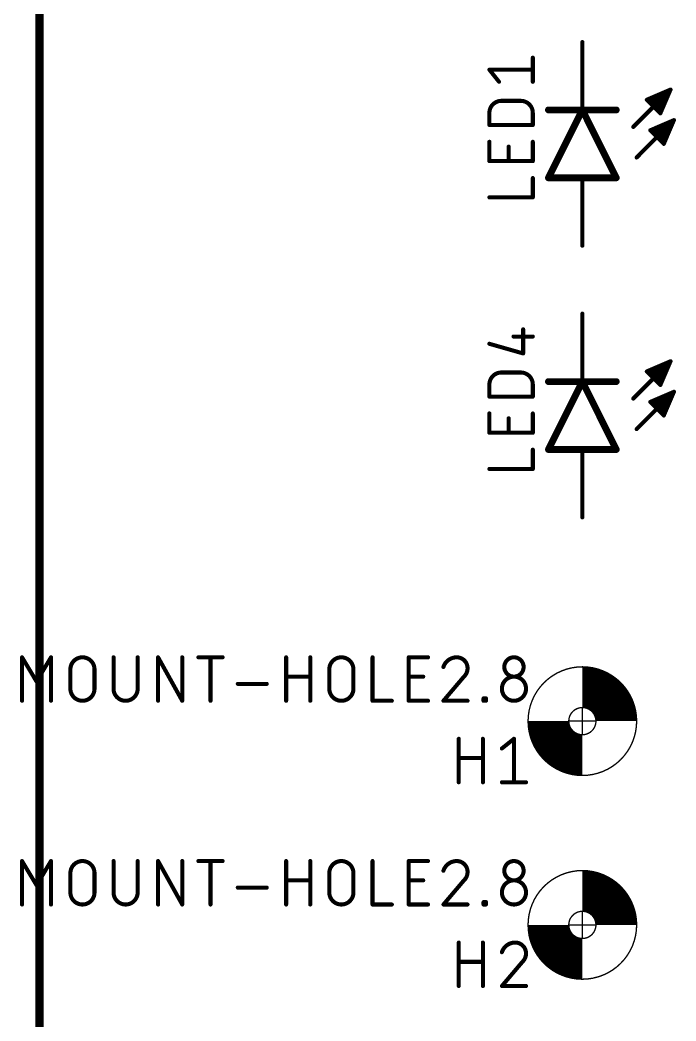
# Model space of a CAD drawing. Extents: x -1 to 180, y 0 to 264.
# Drawn here: x -0.73 to 23.83, y 57.37 to 94.8 of the extents above; entities that cross this region are included whole.
import ezdxf

# ---------------------------------------------------------------- set-up
doc = ezdxf.new("R2010")
doc.units = 0
for name, color, linetype in [('94', 12, 'CONTINUOUS'), ('95', 251, 'CONTINUOUS'), ('96', 251, 'CONTINUOUS')]:
    doc.layers.add(name, color=color, linetype=linetype)

msp = doc.modelspace()

# ---------------------------------------------------------------- linework, layer by layer
at = {"layer": '94'}
for points, const_width in [([(0, 264.16), (0, 0)], 0.3), ([(20.32, 93.98), (20.32, 91.44)], 0.1524), ([(22.225, 90.805), (23.622, 92.202)], 0.1524), ([(22.733, 91.821), (23.622, 92.202)], 0.1524), ([(23.622, 92.202), (23.241, 91.313)], 0.1524), ([(23.5785, 92.1004), (23.3849, 92.1004)], 0.1524), ([(23.241, 91.313), (22.733, 91.821)], 0.1524), ([(23.4478, 91.7956), (22.7584, 91.7956)], 0.1524), ([(23.5131, 91.948), (23.0293, 91.948)], 0.1524), ([(19.05, 88.9), (20.32, 91.44)], 0.254), ([(19.05, 91.44), (20.32, 91.44)], 0.254), ([(20.32, 91.44), (21.59, 88.9)], 0.254), ([(20.32, 91.44), (21.59, 91.44)], 0.254), ([(23.3825, 91.6432), (22.9108, 91.6432)], 0.1524), ([(23.3172, 91.4908), (23.0632, 91.4908)], 0.1524), ([(23.2519, 91.3384), (23.2156, 91.3384)], 0.1524), ([(22.352, 89.662), (23.749, 91.059)], 0.1524), ([(22.86, 90.678), (23.749, 91.059)], 0.1524), ([(23.749, 91.059), (23.368, 90.17)], 0.1524), ([(23.7381, 91.0336), (23.6897, 91.0336)], 0.1524), ([(23.368, 90.17), (22.86, 90.678)], 0.1524), ([(23.5422, 90.5764), (22.9616, 90.5764)], 0.1524), ([(23.6075, 90.7288), (22.9785, 90.7288)], 0.1524), ([(23.6728, 90.8812), (23.3341, 90.8812)], 0.1524), ([(23.4769, 90.424), (23.114, 90.424)], 0.1524), ([(23.4115, 90.2716), (23.2664, 90.2716)], 0.1524), ([(19.05, 88.9), (20.32, 88.9)], 0.254), ([(20.32, 88.9), (21.59, 88.9)], 0.254), ([(20.32, 86.36), (20.32, 88.9)], 0.1524), ([(20.32, 83.82), (20.32, 81.28)], 0.1524), ([(22.225, 80.645), (23.622, 82.042)], 0.1524), ([(22.733, 81.661), (23.622, 82.042)], 0.1524), ([(23.622, 82.042), (23.241, 81.153)], 0.1524), ([(23.5785, 81.9404), (23.3849, 81.9404)], 0.1524), ([(23.241, 81.153), (22.733, 81.661)], 0.1524), ([(23.4478, 81.6356), (22.7584, 81.6356)], 0.1524), ([(23.5131, 81.788), (23.0293, 81.788)], 0.1524), ([(19.05, 78.74), (20.32, 81.28)], 0.254), ([(19.05, 81.28), (20.32, 81.28)], 0.254), ([(20.32, 81.28), (21.59, 78.74)], 0.254), ([(20.32, 81.28), (21.59, 81.28)], 0.254), ([(23.3825, 81.4832), (22.9108, 81.4832)], 0.1524), ([(23.3172, 81.3308), (23.0632, 81.3308)], 0.1524), ([(23.2519, 81.1784), (23.2156, 81.1784)], 0.1524), ([(22.352, 79.502), (23.749, 80.899)], 0.1524), ([(22.86, 80.518), (23.749, 80.899)], 0.1524), ([(23.749, 80.899), (23.368, 80.01)], 0.1524), ([(23.7381, 80.8736), (23.6897, 80.8736)], 0.1524), ([(23.368, 80.01), (22.86, 80.518)], 0.1524), ([(23.5422, 80.4164), (22.9616, 80.4164)], 0.1524), ([(23.6075, 80.5688), (22.9785, 80.5688)], 0.1524), ([(23.6728, 80.7212), (23.3341, 80.7212)], 0.1524), ([(23.4769, 80.264), (23.114, 80.264)], 0.1524), ([(23.4115, 80.1116), (23.2664, 80.1116)], 0.1524), ([(19.05, 78.74), (20.32, 78.74)], 0.254), ([(20.32, 78.74), (21.59, 78.74)], 0.254), ([(20.32, 76.2), (20.32, 78.74)], 0.1524), ([(20.32, 68.072), (20.32, 69.088)], 0.0508), ([(20.828, 68.58), (19.812, 68.58)], 0.0508), ([(20.32, 60.452), (20.32, 61.468)], 0.0508), ([(20.828, 60.96), (19.812, 60.96)], 0.0508)]:
    msp.add_lwpolyline(points, dxfattribs=dict(at, const_width=const_width))
for points, const_width in [([(20.3581, 93.98, 1), (20.2819, 93.98)], 0.0762), ([(23.3849, 92.1385, 1), (23.3849, 92.0623)], 0.0762), ([(23.5785, 92.0623, 1), (23.5785, 92.1385)], 0.0762), ([(23.657, 92.187, 1), (23.587, 92.217)], 0.0762), ([(23.6489, 92.1751, 1), (23.5951, 92.2289)], 0.0762), ([(23.637, 92.167, 1), (23.607, 92.237)], 0.0762), ([(22.718, 91.856, 1), (22.748, 91.786)], 0.0762), ([(22.7599, 91.8479, 1), (22.7061, 91.7941)], 0.0762), ([(22.7584, 91.8337, 1), (22.7584, 91.7575)], 0.0762), ([(23.0293, 91.9861, 1), (23.0293, 91.9099)], 0.0762), ([(23.4478, 91.7575, 1), (23.4478, 91.8337)], 0.0762), ([(23.5131, 91.9099, 1), (23.5131, 91.9861)], 0.0762), ([(19.05, 91.5035, 1), (19.05, 91.3765)], 0.127), ([(20.3768, 91.4684, 1), (20.2632, 91.4116)], 0.127), ([(20.32, 91.5035, 1), (20.32, 91.3765)], 0.127), ([(20.3768, 91.4116, 1), (20.2632, 91.4684)], 0.127), ([(20.2819, 91.44, 1), (20.3581, 91.44)], 0.0762), ([(20.32, 91.3765, 1), (20.32, 91.5035)], 0.127), ([(21.59, 91.3765, 1), (21.59, 91.5035)], 0.127), ([(22.9108, 91.6813, 1), (22.9108, 91.6051)], 0.0762), ([(23.0632, 91.5289, 1), (23.0632, 91.4527)], 0.0762), ([(23.2156, 91.3765, 1), (23.2156, 91.3003)], 0.0762), ([(23.206, 91.328, 1), (23.276, 91.298)], 0.0762), ([(23.2141, 91.2861, 1), (23.2679, 91.3399)], 0.0762), ([(23.2519, 91.3003, 1), (23.2519, 91.3765)], 0.0762), ([(23.3172, 91.4527, 1), (23.3172, 91.5289)], 0.0762), ([(23.3825, 91.6051, 1), (23.3825, 91.6813)], 0.0762), ([(23.6897, 91.0717, 1), (23.6897, 90.9955)], 0.0762), ([(23.784, 91.044, 1), (23.714, 91.074)], 0.0762), ([(23.7759, 91.0321, 1), (23.7221, 91.0859)], 0.0762), ([(23.764, 91.024, 1), (23.734, 91.094)], 0.0762), ([(23.7381, 90.9955, 1), (23.7381, 91.0717)], 0.0762), ([(22.1981, 90.8319, 1), (22.2519, 90.7781)], 0.0762), ([(22.845, 90.713, 1), (22.875, 90.643)], 0.0762), ([(22.8869, 90.7049, 1), (22.8331, 90.6511)], 0.0762), ([(22.9616, 90.6145, 1), (22.9616, 90.5383)], 0.0762), ([(22.9785, 90.7669, 1), (22.9785, 90.6907)], 0.0762), ([(23.3341, 90.9193, 1), (23.3341, 90.8431)], 0.0762), ([(23.5422, 90.5383, 1), (23.5422, 90.6145)], 0.0762), ([(23.6075, 90.6907, 1), (23.6075, 90.7669)], 0.0762), ([(23.6728, 90.8431, 1), (23.6728, 90.9193)], 0.0762), ([(23.114, 90.4621, 1), (23.114, 90.3859)], 0.0762), ([(23.2664, 90.3097, 1), (23.2664, 90.2335)], 0.0762), ([(23.3411, 90.1431, 1), (23.3949, 90.1969)], 0.0762), ([(23.4115, 90.2335, 1), (23.4115, 90.3097)], 0.0762), ([(23.4769, 90.3859, 1), (23.4769, 90.4621)], 0.0762), ([(23.333, 90.185, 1), (23.403, 90.155)], 0.0762), ([(22.3251, 89.6889, 1), (22.3789, 89.6351)], 0.0762), ([(19.05, 88.9635, 1), (19.05, 88.8365)], 0.127), ([(18.9932, 88.9284, 1), (19.1068, 88.8716)], 0.127), ([(20.32, 88.9635, 1), (20.32, 88.8365)], 0.127), ([(20.3581, 88.9, 1), (20.2819, 88.9)], 0.0762), ([(20.32, 88.8365, 1), (20.32, 88.9635)], 0.127), ([(21.5332, 88.8716, 1), (21.6468, 88.9284)], 0.127), ([(21.59, 88.8365, 1), (21.59, 88.9635)], 0.127), ([(20.2819, 86.36, 1), (20.3581, 86.36)], 0.0762), ([(20.3581, 83.82, 1), (20.2819, 83.82)], 0.0762), ([(23.3849, 81.9785, 1), (23.3849, 81.9023)], 0.0762), ([(23.5785, 81.9023, 1), (23.5785, 81.9785)], 0.0762), ([(23.657, 82.027, 1), (23.587, 82.057)], 0.0762), ([(23.6489, 82.0151, 1), (23.5951, 82.0689)], 0.0762), ([(23.637, 82.007, 1), (23.607, 82.077)], 0.0762), ([(22.718, 81.696, 1), (22.748, 81.626)], 0.0762), ([(22.7599, 81.6879, 1), (22.7061, 81.6341)], 0.0762), ([(22.7584, 81.6737, 1), (22.7584, 81.5975)], 0.0762), ([(23.0293, 81.8261, 1), (23.0293, 81.7499)], 0.0762), ([(23.4478, 81.5975, 1), (23.4478, 81.6737)], 0.0762), ([(23.5131, 81.7499, 1), (23.5131, 81.8261)], 0.0762), ([(19.05, 81.3435, 1), (19.05, 81.2165)], 0.127), ([(20.3768, 81.3084, 1), (20.2632, 81.2516)], 0.127), ([(20.32, 81.3435, 1), (20.32, 81.2165)], 0.127), ([(20.3768, 81.2516, 1), (20.2632, 81.3084)], 0.127), ([(20.2819, 81.28, 1), (20.3581, 81.28)], 0.0762), ([(20.32, 81.2165, 1), (20.32, 81.3435)], 0.127), ([(21.59, 81.2165, 1), (21.59, 81.3435)], 0.127), ([(22.9108, 81.5213, 1), (22.9108, 81.4451)], 0.0762), ([(23.0632, 81.3689, 1), (23.0632, 81.2927)], 0.0762), ([(23.2156, 81.2165, 1), (23.2156, 81.1403)], 0.0762), ([(23.2519, 81.1403, 1), (23.2519, 81.2165)], 0.0762), ([(23.3172, 81.2927, 1), (23.3172, 81.3689)], 0.0762), ([(23.3825, 81.4451, 1), (23.3825, 81.5213)], 0.0762), ([(23.206, 81.168, 1), (23.276, 81.138)], 0.0762), ([(23.2141, 81.1261, 1), (23.2679, 81.1799)], 0.0762), ([(23.6897, 80.9117, 1), (23.6897, 80.8355)], 0.0762), ([(23.784, 80.884, 1), (23.714, 80.914)], 0.0762), ([(23.7759, 80.8721, 1), (23.7221, 80.9259)], 0.0762), ([(23.764, 80.864, 1), (23.734, 80.934)], 0.0762), ([(23.7381, 80.8355, 1), (23.7381, 80.9117)], 0.0762), ([(22.1981, 80.6719, 1), (22.2519, 80.6181)], 0.0762), ([(22.845, 80.553, 1), (22.875, 80.483)], 0.0762), ([(22.8869, 80.5449, 1), (22.8331, 80.4911)], 0.0762), ([(22.9616, 80.4545, 1), (22.9616, 80.3783)], 0.0762), ([(22.9785, 80.6069, 1), (22.9785, 80.5307)], 0.0762), ([(23.3341, 80.7593, 1), (23.3341, 80.6831)], 0.0762), ([(23.5422, 80.3783, 1), (23.5422, 80.4545)], 0.0762), ([(23.6075, 80.5307, 1), (23.6075, 80.6069)], 0.0762), ([(23.6728, 80.6831, 1), (23.6728, 80.7593)], 0.0762), ([(23.114, 80.3021, 1), (23.114, 80.2259)], 0.0762), ([(23.2664, 80.1497, 1), (23.2664, 80.0735)], 0.0762), ([(23.4115, 80.0735, 1), (23.4115, 80.1497)], 0.0762), ([(23.4769, 80.2259, 1), (23.4769, 80.3021)], 0.0762), ([(23.333, 80.025, 1), (23.403, 79.995)], 0.0762), ([(23.3411, 79.9831, 1), (23.3949, 80.0369)], 0.0762), ([(22.3251, 79.5289, 1), (22.3789, 79.4751)], 0.0762), ([(19.05, 78.8035, 1), (19.05, 78.6765)], 0.127), ([(18.9932, 78.7684, 1), (19.1068, 78.7116)], 0.127), ([(20.32, 78.8035, 1), (20.32, 78.6765)], 0.127), ([(20.3581, 78.74, 1), (20.2819, 78.74)], 0.0762), ([(20.32, 78.6765, 1), (20.32, 78.8035)], 0.127), ([(21.5332, 78.7116, 1), (21.6468, 78.7684)], 0.127), ([(21.59, 78.6765, 1), (21.59, 78.8035)], 0.127), ([(20.2819, 76.2, 1), (20.3581, 76.2)], 0.0762), ([(20.32, 66.548, 1), (20.32, 70.612, 1), (20.32, 66.548)], 0.0508), ([(21.59, 68.58, 0.4142), (20.32, 69.85)], 1.524), ([(19.05, 68.58, 0.4142), (20.32, 67.31)], 1.524), ([(20.32, 68.072, 1), (20.32, 69.088, 1), (20.32, 68.072)], 0.0508), ([(20.3327, 69.088, 1), (20.3073, 69.088)], 0.0254), ([(19.812, 68.5927, 1), (19.812, 68.5673)], 0.0254), ([(20.828, 68.5673, 1), (20.828, 68.5927)], 0.0254), ([(20.3073, 68.072, 1), (20.3327, 68.072)], 0.0254), ([(20.32, 58.928, 1), (20.32, 62.992, 1), (20.32, 58.928)], 0.0508), ([(21.59, 60.96, 0.4142), (20.32, 62.23)], 1.524), ([(19.05, 60.96, 0.4142), (20.32, 59.69)], 1.524), ([(20.32, 60.452, 1), (20.32, 61.468, 1), (20.32, 60.452)], 0.0508), ([(20.3327, 61.468, 1), (20.3073, 61.468)], 0.0254), ([(19.812, 60.9727, 1), (19.812, 60.9473)], 0.0254), ([(20.828, 60.9473, 1), (20.828, 60.9727)], 0.0254), ([(20.3073, 60.452, 1), (20.3327, 60.452)], 0.0254)]:
    msp.add_lwpolyline(points, format="xyb", dxfattribs=dict(at, const_width=const_width))
at = {"layer": '95', "const_width": 0.1524}
for points in [[(18.4658, 92.4927), (18.4658, 93.3958)], [(17.2014, 92.4927), (16.8402, 92.9442)], [(16.8402, 92.9442), (18.4658, 92.9442)], [(17.2918, 91.7806), (18.0142, 91.7806)], [(16.8402, 90.8775), (16.8402, 91.329)], [(18.4658, 91.329), (18.4658, 90.8775)], [(18.4658, 90.8775), (16.8402, 90.8775)], [(16.8402, 89.5257), (16.8402, 90.2482)], [(18.4658, 90.2482), (18.4658, 89.5257)], [(17.5627, 89.5257), (17.5627, 90.0676)], [(18.4658, 89.5257), (16.8402, 89.5257)], [(18.4658, 88.171), (18.4658, 88.8935)], [(16.8402, 88.171), (18.4658, 88.171)], [(18.1046, 82.3327), (18.1046, 83.2358)], [(16.8402, 82.6939), (18.1046, 82.3327)], [(17.7433, 82.9649), (18.4658, 82.9649)], [(17.2918, 81.6206), (18.0142, 81.6206)], [(16.8402, 80.7175), (16.8402, 81.169)], [(18.4658, 81.169), (18.4658, 80.7175)], [(18.4658, 80.7175), (16.8402, 80.7175)], [(16.8402, 79.3657), (16.8402, 80.0882)], [(18.4658, 80.0882), (18.4658, 79.3657)], [(17.5627, 79.3657), (17.5627, 79.9076)], [(18.4658, 79.3657), (16.8402, 79.3657)], [(18.4658, 78.011), (18.4658, 78.7335)], [(16.8402, 78.011), (18.4658, 78.011)], [(15.6935, 66.294), (15.6935, 67.9196)], [(16.5966, 67.9196), (16.5966, 66.294)], [(17.3087, 67.5584), (17.7602, 67.9196)], [(17.7602, 67.9196), (17.7602, 66.294)], [(15.6935, 67.1971), (16.5966, 67.1971)], [(17.3087, 66.294), (18.2118, 66.294)], [(15.6935, 58.674), (15.6935, 60.2996)], [(16.5966, 60.2996), (16.5966, 58.674)], [(15.6935, 59.5771), (16.5966, 59.5771)], [(18.0763, 59.5771), (17.3087, 58.674)], [(17.3087, 58.674), (18.2118, 58.674)]]:
    msp.add_lwpolyline(points, dxfattribs=at)
at = {"layer": '95'}
for points, const_width in [([(18.5039, 93.3958, 1), (18.4277, 93.3958)], 0.0762), ([(16.87, 92.968, 1), (16.8104, 92.9204)], 0.0762), ([(16.8402, 92.9823, 1), (16.8402, 92.9061)], 0.0762), ([(18.4658, 92.9061, 1), (18.4658, 92.9823)], 0.0762), ([(17.1717, 92.4689, 1), (17.2312, 92.5165)], 0.0762), ([(18.4277, 92.4927, 1), (18.5039, 92.4927)], 0.0762), ([(17.2918, 91.7806, 0.4142), (16.8402, 91.329)], 0.1524), ([(17.2918, 91.8187, 1), (17.2918, 91.7425)], 0.0762), ([(17.2918, 91.7425, 1), (17.2918, 91.8187)], 0.0762), ([(18.4658, 91.329, 0.4142), (18.0142, 91.7806)], 0.1524), ([(18.0142, 91.8187, 1), (18.0142, 91.7425)], 0.0762), ([(18.0142, 91.7425, 1), (18.0142, 91.8187)], 0.0762), ([(16.8783, 91.329, 1), (16.8021, 91.329)], 0.0762), ([(16.8021, 91.329, 1), (16.8783, 91.329)], 0.0762), ([(18.5039, 91.329, 1), (18.4277, 91.329)], 0.0762), ([(18.4277, 91.329, 1), (18.5039, 91.329)], 0.0762), ([(16.8402, 90.9156, 1), (16.8402, 90.8394)], 0.0762), ([(16.8021, 90.8775, 1), (16.8783, 90.8775)], 0.0762), ([(18.4277, 90.8775, 1), (18.5039, 90.8775)], 0.0762), ([(18.4658, 90.8394, 1), (18.4658, 90.9156)], 0.0762), ([(16.8783, 90.2482, 1), (16.8021, 90.2482)], 0.0762), ([(18.5039, 90.2482, 1), (18.4277, 90.2482)], 0.0762), ([(17.6008, 90.0676, 1), (17.5246, 90.0676)], 0.0762), ([(16.8402, 89.5638, 1), (16.8402, 89.4876)], 0.0762), ([(16.8021, 89.5257, 1), (16.8783, 89.5257)], 0.0762), ([(17.5246, 89.5257, 1), (17.6008, 89.5257)], 0.0762), ([(18.4277, 89.5257, 1), (18.5039, 89.5257)], 0.0762), ([(18.4658, 89.4876, 1), (18.4658, 89.5638)], 0.0762), ([(18.5039, 88.8935, 1), (18.4277, 88.8935)], 0.0762), ([(16.8402, 88.2091, 1), (16.8402, 88.1329)], 0.0762), ([(18.4277, 88.171, 1), (18.5039, 88.171)], 0.0762), ([(18.4658, 88.1329, 1), (18.4658, 88.2091)], 0.0762), ([(18.1427, 83.2358, 1), (18.0665, 83.2358)], 0.0762), ([(16.8507, 82.7306, 1), (16.8297, 82.6573)], 0.0762), ([(17.7433, 83.003, 1), (17.7433, 82.9268)], 0.0762), ([(18.4658, 82.9268, 1), (18.4658, 83.003)], 0.0762), ([(18.0665, 82.3327, 1), (18.1427, 82.3327)], 0.0762), ([(18.0941, 82.2961, 1), (18.115, 82.3693)], 0.0762), ([(17.2918, 81.6206, 0.4142), (16.8402, 81.169)], 0.1524), ([(17.2918, 81.6587, 1), (17.2918, 81.5825)], 0.0762), ([(17.2918, 81.5825, 1), (17.2918, 81.6587)], 0.0762), ([(18.4658, 81.169, 0.4142), (18.0142, 81.6206)], 0.1524), ([(18.0142, 81.6587, 1), (18.0142, 81.5825)], 0.0762), ([(18.0142, 81.5825, 1), (18.0142, 81.6587)], 0.0762), ([(16.8783, 81.169, 1), (16.8021, 81.169)], 0.0762), ([(18.5039, 81.169, 1), (18.4277, 81.169)], 0.0762), ([(16.8021, 81.169, 1), (16.8783, 81.169)], 0.0762), ([(18.4277, 81.169, 1), (18.5039, 81.169)], 0.0762), ([(16.8402, 80.7556, 1), (16.8402, 80.6794)], 0.0762), ([(16.8021, 80.7175, 1), (16.8783, 80.7175)], 0.0762), ([(18.4277, 80.7175, 1), (18.5039, 80.7175)], 0.0762), ([(18.4658, 80.6794, 1), (18.4658, 80.7556)], 0.0762), ([(16.8783, 80.0882, 1), (16.8021, 80.0882)], 0.0762), ([(18.5039, 80.0882, 1), (18.4277, 80.0882)], 0.0762), ([(17.6008, 79.9076, 1), (17.5246, 79.9076)], 0.0762), ([(16.8402, 79.4038, 1), (16.8402, 79.3276)], 0.0762), ([(16.8021, 79.3657, 1), (16.8783, 79.3657)], 0.0762), ([(17.5246, 79.3657, 1), (17.6008, 79.3657)], 0.0762), ([(18.4277, 79.3657, 1), (18.5039, 79.3657)], 0.0762), ([(18.4658, 79.3276, 1), (18.4658, 79.4038)], 0.0762), ([(18.5039, 78.7335, 1), (18.4277, 78.7335)], 0.0762), ([(16.8402, 78.0491, 1), (16.8402, 77.9729)], 0.0762), ([(18.4277, 78.011, 1), (18.5039, 78.011)], 0.0762), ([(18.4658, 77.9729, 1), (18.4658, 78.0491)], 0.0762), ([(15.7316, 67.9196, 1), (15.6554, 67.9196)], 0.0762), ([(16.6347, 67.9196, 1), (16.5585, 67.9196)], 0.0762), ([(17.7983, 67.9196, 1), (17.7221, 67.9196)], 0.0762), ([(17.784, 67.8898, 1), (17.7364, 67.9494)], 0.0762), ([(17.2849, 67.5881, 1), (17.3325, 67.5286)], 0.0762), ([(15.6935, 67.2352, 1), (15.6935, 67.159)], 0.0762), ([(16.5966, 67.159, 1), (16.5966, 67.2352)], 0.0762), ([(15.6554, 66.294, 1), (15.7316, 66.294)], 0.0762), ([(16.5585, 66.294, 1), (16.6347, 66.294)], 0.0762), ([(17.3087, 66.3321, 1), (17.3087, 66.2559)], 0.0762), ([(17.7221, 66.294, 1), (17.7983, 66.294)], 0.0762), ([(18.2118, 66.2559, 1), (18.2118, 66.3321)], 0.0762), ([(15.7316, 60.2996, 1), (15.6554, 60.2996)], 0.0762), ([(16.6347, 60.2996, 1), (16.5585, 60.2996)], 0.0762), ([(17.8054, 60.2996, 0.3252), (17.3087, 59.9384)], 0.1524), ([(18.2118, 59.8932, 0.4142), (17.8054, 60.2996)], 0.1524), ([(17.8054, 60.3377, 1), (17.8054, 60.2615)], 0.0762), ([(17.8054, 60.2615, 1), (17.8054, 60.3377)], 0.0762), ([(17.2724, 59.9501, 1), (17.3449, 59.9266)], 0.0762), ([(18.0763, 59.5771, 0.2053), (18.2118, 59.8932)], 0.1524), ([(18.2499, 59.8932, 1), (18.1737, 59.8932)], 0.0762), ([(18.1737, 59.8932, 1), (18.2499, 59.8932)], 0.0762), ([(15.6935, 59.6152, 1), (15.6935, 59.539)], 0.0762), ([(16.5966, 59.539, 1), (16.5966, 59.6152)], 0.0762), ([(18.0501, 59.6047, 1), (18.1026, 59.5495)], 0.0762), ([(18.1054, 59.5524, 1), (18.0473, 59.6018)], 0.0762), ([(15.6554, 58.674, 1), (15.7316, 58.674)], 0.0762), ([(16.5585, 58.674, 1), (16.6347, 58.674)], 0.0762), ([(17.3087, 58.7121, 1), (17.3087, 58.6359)], 0.0762), ([(17.2797, 58.6987, 1), (17.3377, 58.6493)], 0.0762), ([(18.2118, 58.6359, 1), (18.2118, 58.7121)], 0.0762)]:
    msp.add_lwpolyline(points, format="xyb", dxfattribs=dict(at, const_width=const_width))
at = {"layer": '96', "const_width": 0.1524}
for points in [[(-0.6533, 69.342), (-0.6533, 70.9676)], [(-0.6533, 70.9676), (-0.1115, 70.0645)], [(-0.1115, 70.0645), (0.4304, 70.9676)], [(0.4304, 70.9676), (0.4304, 69.342)], [(2.7716, 70.9676), (2.7716, 69.7936)], [(3.6748, 69.7936), (3.6748, 70.9676)], [(4.439, 69.342), (4.439, 70.9676)], [(4.439, 70.9676), (5.3421, 69.342)], [(5.3421, 69.342), (5.3421, 70.9676)], [(5.95, 70.9676), (6.8531, 70.9676)], [(6.4016, 69.342), (6.4016, 70.9676)], [(9.2326, 69.342), (9.2326, 70.9676)], [(10.1357, 70.9676), (10.1357, 69.342)], [(12.466, 70.9676), (12.466, 69.342)], [(13.8207, 69.342), (13.8207, 70.9676)], [(13.8207, 70.9676), (14.5432, 70.9676)], [(1.1564, 69.7936), (1.1564, 70.516)], [(2.0595, 70.516), (2.0595, 69.7936)], [(10.8478, 69.7936), (10.8478, 70.516)], [(11.7509, 70.516), (11.7509, 69.7936)], [(7.4228, 69.9742), (8.5065, 69.9742)], [(9.2326, 70.2451), (10.1357, 70.2451)], [(13.8207, 70.2451), (14.3626, 70.2451)], [(15.888, 70.2451), (15.1203, 69.342)], [(12.466, 69.342), (13.1885, 69.342)], [(14.5432, 69.342), (13.8207, 69.342)], [(15.1203, 69.342), (16.0234, 69.342)], [(16.6209, 69.342), (16.6209, 69.4323)], [(16.6209, 69.4323), (16.7112, 69.4323)], [(16.7112, 69.342), (16.6209, 69.342)], [(16.7112, 69.4323), (16.7112, 69.342)], [(-0.6533, 61.722), (-0.6533, 63.3476)], [(-0.6533, 63.3476), (-0.1115, 62.4445)], [(-0.1115, 62.4445), (0.4304, 63.3476)], [(0.4304, 63.3476), (0.4304, 61.722)], [(2.7716, 63.3476), (2.7716, 62.1736)], [(3.6748, 62.1736), (3.6748, 63.3476)], [(4.439, 61.722), (4.439, 63.3476)], [(4.439, 63.3476), (5.3421, 61.722)], [(5.3421, 61.722), (5.3421, 63.3476)], [(5.95, 63.3476), (6.8531, 63.3476)], [(6.4016, 61.722), (6.4016, 63.3476)], [(9.2326, 61.722), (9.2326, 63.3476)], [(10.1357, 63.3476), (10.1357, 61.722)], [(12.466, 63.3476), (12.466, 61.722)], [(13.8207, 61.722), (13.8207, 63.3476)], [(13.8207, 63.3476), (14.5432, 63.3476)], [(1.1564, 62.1736), (1.1564, 62.896)], [(2.0595, 62.896), (2.0595, 62.1736)], [(10.8478, 62.1736), (10.8478, 62.896)], [(11.7509, 62.896), (11.7509, 62.1736)], [(9.2326, 62.6251), (10.1357, 62.6251)], [(13.8207, 62.6251), (14.3626, 62.6251)], [(15.888, 62.6251), (15.1203, 61.722)], [(7.4228, 62.3542), (8.5065, 62.3542)], [(12.466, 61.722), (13.1885, 61.722)], [(14.5432, 61.722), (13.8207, 61.722)], [(15.1203, 61.722), (16.0234, 61.722)], [(16.6209, 61.722), (16.6209, 61.8123)], [(16.6209, 61.8123), (16.7112, 61.8123)], [(16.7112, 61.722), (16.6209, 61.722)], [(16.7112, 61.8123), (16.7112, 61.722)]]:
    msp.add_lwpolyline(points, dxfattribs=at)
at = {"layer": '96'}
for points, const_width in [([(-0.6152, 70.9676, 1), (-0.6914, 70.9676)], 0.0762), ([(-0.6207, 70.9872, 1), (-0.686, 70.948)], 0.0762), ([(0.4685, 70.9676, 1), (0.3923, 70.9676)], 0.0762), ([(0.4631, 70.948, 1), (0.3977, 70.9872)], 0.0762), ([(2.0595, 70.516, 1), (1.1564, 70.516)], 0.1524), ([(2.8097, 70.9676, 1), (2.7335, 70.9676)], 0.0762), ([(3.7129, 70.9676, 1), (3.6367, 70.9676)], 0.0762), ([(4.4771, 70.9676, 1), (4.4009, 70.9676)], 0.0762), ([(4.4723, 70.9861, 1), (4.4057, 70.9491)], 0.0762), ([(5.3802, 70.9676, 1), (5.304, 70.9676)], 0.0762), ([(5.95, 71.0057, 1), (5.95, 70.9295)], 0.0762), ([(6.4397, 70.9676, 1), (6.3635, 70.9676)], 0.0762), ([(6.8531, 70.9295, 1), (6.8531, 71.0057)], 0.0762), ([(9.2707, 70.9676, 1), (9.1945, 70.9676)], 0.0762), ([(10.1738, 70.9676, 1), (10.0976, 70.9676)], 0.0762), ([(11.7509, 70.516, 1), (10.8478, 70.516)], 0.1524), ([(12.5041, 70.9676, 1), (12.4279, 70.9676)], 0.0762), ([(13.8588, 70.9676, 1), (13.7826, 70.9676)], 0.0762), ([(13.8207, 71.0057, 1), (13.8207, 70.9295)], 0.0762), ([(14.5432, 70.9295, 1), (14.5432, 71.0057)], 0.0762), ([(15.617, 70.9676, 0.3252), (15.1203, 70.6064)], 0.1524), ([(16.0234, 70.5612, 0.4142), (15.617, 70.9676)], 0.1524), ([(15.617, 71.0057, 1), (15.617, 70.9295)], 0.0762), ([(15.617, 70.9295, 1), (15.617, 71.0057)], 0.0762), ([(18.1215, 70.6064, 1), (17.399, 70.6064)], 0.1524), ([(1.1945, 70.516, 1), (1.1183, 70.516)], 0.0762), ([(1.1183, 70.516, 1), (1.1945, 70.516)], 0.0762), ([(2.0976, 70.516, 1), (2.0214, 70.516)], 0.0762), ([(2.0214, 70.516, 1), (2.0976, 70.516)], 0.0762), ([(10.8859, 70.516, 1), (10.8097, 70.516)], 0.0762), ([(10.8097, 70.516, 1), (10.8859, 70.516)], 0.0762), ([(11.789, 70.516, 1), (11.7128, 70.516)], 0.0762), ([(11.7128, 70.516, 1), (11.789, 70.516)], 0.0762), ([(15.0841, 70.6181, 1), (15.1566, 70.5946)], 0.0762), ([(15.888, 70.2451, 0.2053), (16.0234, 70.5612)], 0.1524), ([(16.0615, 70.5612, 1), (15.9853, 70.5612)], 0.0762), ([(15.9853, 70.5612, 1), (16.0615, 70.5612)], 0.0762), ([(17.399, 70.6064, 1), (18.1215, 70.6064)], 0.1524), ([(17.4371, 70.6064, 1), (17.3609, 70.6064)], 0.0762), ([(17.3609, 70.6064, 1), (17.4371, 70.6064)], 0.0762), ([(18.1596, 70.6064, 1), (18.0834, 70.6064)], 0.0762), ([(18.0834, 70.6064, 1), (18.1596, 70.6064)], 0.0762), ([(-0.1441, 70.0841, 1), (-0.0788, 70.0449)], 0.0762), ([(-0.1441, 70.0449, 1), (-0.0788, 70.0841)], 0.0762), ([(7.4228, 70.0123, 1), (7.4228, 69.9361)], 0.0762), ([(8.5065, 69.9361, 1), (8.5065, 70.0123)], 0.0762), ([(9.2326, 70.2832, 1), (9.2326, 70.207)], 0.0762), ([(10.1357, 70.207, 1), (10.1357, 70.2832)], 0.0762), ([(13.8207, 70.2832, 1), (13.8207, 70.207)], 0.0762), ([(14.3626, 70.207, 1), (14.3626, 70.2832)], 0.0762), ([(15.8617, 70.2727, 1), (15.9142, 70.2175)], 0.0762), ([(15.917, 70.2204, 1), (15.8589, 70.2698)], 0.0762), ([(18.2118, 69.7936, 1), (17.3087, 69.7936)], 0.1524), ([(1.1564, 69.7936, 1), (2.0595, 69.7936)], 0.1524), ([(1.1945, 69.7936, 1), (1.1183, 69.7936)], 0.0762), ([(1.1183, 69.7936, 1), (1.1945, 69.7936)], 0.0762), ([(2.0976, 69.7936, 1), (2.0214, 69.7936)], 0.0762), ([(2.0214, 69.7936, 1), (2.0976, 69.7936)], 0.0762), ([(2.7716, 69.7936, 1), (3.6747, 69.7936)], 0.1524), ([(2.8097, 69.7936, 1), (2.7335, 69.7936)], 0.0762), ([(2.7335, 69.7936, 1), (2.8097, 69.7936)], 0.0762), ([(3.7128, 69.7936, 1), (3.6366, 69.7936)], 0.0762), ([(3.6367, 69.7936, 1), (3.7129, 69.7936)], 0.0762), ([(10.8478, 69.7936, 1), (11.7509, 69.7936)], 0.1524), ([(10.8859, 69.7936, 1), (10.8097, 69.7936)], 0.0762), ([(10.8097, 69.7936, 1), (10.8859, 69.7936)], 0.0762), ([(11.789, 69.7936, 1), (11.7128, 69.7936)], 0.0762), ([(11.7128, 69.7936, 1), (11.789, 69.7936)], 0.0762), ([(17.3087, 69.7936, 1), (18.2118, 69.7936)], 0.1524), ([(17.3468, 69.7936, 1), (17.2706, 69.7936)], 0.0762), ([(17.2706, 69.7936, 1), (17.3468, 69.7936)], 0.0762), ([(18.2499, 69.7936, 1), (18.1737, 69.7936)], 0.0762), ([(18.1737, 69.7936, 1), (18.2499, 69.7936)], 0.0762), ([(-0.6914, 69.342, 1), (-0.6152, 69.342)], 0.0762), ([(0.3923, 69.342, 1), (0.4685, 69.342)], 0.0762), ([(4.4009, 69.342, 1), (4.4771, 69.342)], 0.0762), ([(5.304, 69.342, 1), (5.3802, 69.342)], 0.0762), ([(5.3088, 69.3235, 1), (5.3754, 69.3605)], 0.0762), ([(6.3635, 69.342, 1), (6.4397, 69.342)], 0.0762), ([(9.1945, 69.342, 1), (9.2707, 69.342)], 0.0762), ([(10.0976, 69.342, 1), (10.1738, 69.342)], 0.0762), ([(12.466, 69.3801, 1), (12.466, 69.3039)], 0.0762), ([(12.4279, 69.342, 1), (12.5041, 69.342)], 0.0762), ([(13.1885, 69.3039, 1), (13.1885, 69.3801)], 0.0762), ([(13.8207, 69.3801, 1), (13.8207, 69.3039)], 0.0762), ([(13.7826, 69.342, 1), (13.8588, 69.342)], 0.0762), ([(14.5432, 69.3039, 1), (14.5432, 69.3801)], 0.0762), ([(15.1203, 69.3801, 1), (15.1203, 69.3039)], 0.0762), ([(15.0913, 69.3667, 1), (15.1494, 69.3173)], 0.0762), ([(16.0234, 69.3039, 1), (16.0234, 69.3801)], 0.0762), ([(16.659, 69.4323, 1), (16.5828, 69.4323)], 0.0762), ([(16.6209, 69.4704, 1), (16.6209, 69.3942)], 0.0762), ([(16.6209, 69.3801, 1), (16.6209, 69.3039)], 0.0762), ([(16.5828, 69.342, 1), (16.659, 69.342)], 0.0762), ([(16.7493, 69.4323, 1), (16.6731, 69.4323)], 0.0762), ([(16.6731, 69.342, 1), (16.7493, 69.342)], 0.0762), ([(16.7112, 69.3942, 1), (16.7112, 69.4704)], 0.0762), ([(16.7112, 69.3039, 1), (16.7112, 69.3801)], 0.0762), ([(-0.6152, 63.3476, 1), (-0.6914, 63.3476)], 0.0762), ([(-0.6207, 63.3672, 1), (-0.686, 63.328)], 0.0762), ([(0.4685, 63.3476, 1), (0.3923, 63.3476)], 0.0762), ([(0.4631, 63.328, 1), (0.3977, 63.3672)], 0.0762), ([(2.0595, 62.896, 1), (1.1564, 62.896)], 0.1524), ([(2.8097, 63.3476, 1), (2.7335, 63.3476)], 0.0762), ([(3.7129, 63.3476, 1), (3.6367, 63.3476)], 0.0762), ([(4.4771, 63.3476, 1), (4.4009, 63.3476)], 0.0762), ([(4.4723, 63.3661, 1), (4.4057, 63.3291)], 0.0762), ([(5.3802, 63.3476, 1), (5.304, 63.3476)], 0.0762), ([(5.95, 63.3857, 1), (5.95, 63.3095)], 0.0762), ([(6.4397, 63.3476, 1), (6.3635, 63.3476)], 0.0762), ([(6.8531, 63.3095, 1), (6.8531, 63.3857)], 0.0762), ([(9.2707, 63.3476, 1), (9.1945, 63.3476)], 0.0762), ([(10.1738, 63.3476, 1), (10.0976, 63.3476)], 0.0762), ([(11.7509, 62.896, 1), (10.8478, 62.896)], 0.1524), ([(12.5041, 63.3476, 1), (12.4279, 63.3476)], 0.0762), ([(13.8588, 63.3476, 1), (13.7826, 63.3476)], 0.0762), ([(13.8207, 63.3857, 1), (13.8207, 63.3095)], 0.0762), ([(14.5432, 63.3095, 1), (14.5432, 63.3857)], 0.0762), ([(15.617, 63.3476, 0.3252), (15.1203, 62.9864)], 0.1524), ([(16.0234, 62.9412, 0.4142), (15.617, 63.3476)], 0.1524), ([(15.617, 63.3857, 1), (15.617, 63.3095)], 0.0762), ([(15.617, 63.3095, 1), (15.617, 63.3857)], 0.0762), ([(18.1215, 62.9864, 1), (17.399, 62.9864)], 0.1524), ([(1.1945, 62.896, 1), (1.1183, 62.896)], 0.0762), ([(1.1183, 62.896, 1), (1.1945, 62.896)], 0.0762), ([(2.0976, 62.896, 1), (2.0214, 62.896)], 0.0762), ([(2.0214, 62.896, 1), (2.0976, 62.896)], 0.0762), ([(10.8859, 62.896, 1), (10.8097, 62.896)], 0.0762), ([(10.8097, 62.896, 1), (10.8859, 62.896)], 0.0762), ([(11.789, 62.896, 1), (11.7128, 62.896)], 0.0762), ([(11.7128, 62.896, 1), (11.789, 62.896)], 0.0762), ([(15.0841, 62.9981, 1), (15.1566, 62.9746)], 0.0762), ([(15.888, 62.6251, 0.2053), (16.0234, 62.9412)], 0.1524), ([(16.0615, 62.9412, 1), (15.9853, 62.9412)], 0.0762), ([(15.9853, 62.9412, 1), (16.0615, 62.9412)], 0.0762), ([(17.399, 62.9864, 1), (18.1215, 62.9864)], 0.1524), ([(17.4371, 62.9864, 1), (17.3609, 62.9864)], 0.0762), ([(17.3609, 62.9864, 1), (17.4371, 62.9864)], 0.0762), ([(18.1596, 62.9864, 1), (18.0834, 62.9864)], 0.0762), ([(18.0834, 62.9864, 1), (18.1596, 62.9864)], 0.0762), ([(9.2326, 62.6632, 1), (9.2326, 62.587)], 0.0762), ([(10.1357, 62.587, 1), (10.1357, 62.6632)], 0.0762), ([(13.8207, 62.6632, 1), (13.8207, 62.587)], 0.0762), ([(14.3626, 62.587, 1), (14.3626, 62.6632)], 0.0762), ([(15.8617, 62.6527, 1), (15.9142, 62.5975)], 0.0762), ([(15.917, 62.6004, 1), (15.8589, 62.6498)], 0.0762), ([(18.2118, 62.1736, 1), (17.3087, 62.1736)], 0.1524), ([(-0.1441, 62.4641, 1), (-0.0788, 62.4249)], 0.0762), ([(-0.1441, 62.4249, 1), (-0.0788, 62.4641)], 0.0762), ([(1.1564, 62.1736, 1), (2.0595, 62.1736)], 0.1524), ([(1.1945, 62.1736, 1), (1.1183, 62.1736)], 0.0762), ([(1.1183, 62.1736, 1), (1.1945, 62.1736)], 0.0762), ([(2.0976, 62.1736, 1), (2.0214, 62.1736)], 0.0762), ([(2.0214, 62.1736, 1), (2.0976, 62.1736)], 0.0762), ([(2.7716, 62.1736, 1), (3.6747, 62.1736)], 0.1524), ([(2.8097, 62.1736, 1), (2.7335, 62.1736)], 0.0762), ([(2.7335, 62.1736, 1), (2.8097, 62.1736)], 0.0762), ([(3.7128, 62.1736, 1), (3.6366, 62.1736)], 0.0762), ([(3.6367, 62.1736, 1), (3.7129, 62.1736)], 0.0762), ([(7.4228, 62.3923, 1), (7.4228, 62.3161)], 0.0762), ([(8.5065, 62.3161, 1), (8.5065, 62.3923)], 0.0762), ([(10.8478, 62.1736, 1), (11.7509, 62.1736)], 0.1524), ([(10.8859, 62.1736, 1), (10.8097, 62.1736)], 0.0762), ([(10.8097, 62.1736, 1), (10.8859, 62.1736)], 0.0762), ([(11.789, 62.1736, 1), (11.7128, 62.1736)], 0.0762), ([(11.7128, 62.1736, 1), (11.789, 62.1736)], 0.0762), ([(17.3087, 62.1736, 1), (18.2118, 62.1736)], 0.1524), ([(17.3468, 62.1736, 1), (17.2706, 62.1736)], 0.0762), ([(17.2706, 62.1736, 1), (17.3468, 62.1736)], 0.0762), ([(18.2499, 62.1736, 1), (18.1737, 62.1736)], 0.0762), ([(18.1737, 62.1736, 1), (18.2499, 62.1736)], 0.0762), ([(5.3088, 61.7035, 1), (5.3754, 61.7405)], 0.0762), ([(12.466, 61.7601, 1), (12.466, 61.6839)], 0.0762), ([(13.1885, 61.6839, 1), (13.1885, 61.7601)], 0.0762), ([(13.8207, 61.7601, 1), (13.8207, 61.6839)], 0.0762), ([(14.5432, 61.6839, 1), (14.5432, 61.7601)], 0.0762), ([(15.1203, 61.7601, 1), (15.1203, 61.6839)], 0.0762), ([(15.0913, 61.7467, 1), (15.1494, 61.6973)], 0.0762), ([(16.0234, 61.6839, 1), (16.0234, 61.7601)], 0.0762), ([(16.659, 61.8123, 1), (16.5828, 61.8123)], 0.0762), ([(16.6209, 61.8504, 1), (16.6209, 61.7742)], 0.0762), ([(16.6209, 61.7601, 1), (16.6209, 61.6839)], 0.0762), ([(16.7493, 61.8123, 1), (16.6731, 61.8123)], 0.0762), ([(16.7112, 61.7742, 1), (16.7112, 61.8504)], 0.0762), ([(16.7112, 61.6839, 1), (16.7112, 61.7601)], 0.0762), ([(-0.6914, 61.722, 1), (-0.6152, 61.722)], 0.0762), ([(0.3923, 61.722, 1), (0.4685, 61.722)], 0.0762), ([(4.4009, 61.722, 1), (4.4771, 61.722)], 0.0762), ([(5.304, 61.722, 1), (5.3802, 61.722)], 0.0762), ([(6.3635, 61.722, 1), (6.4397, 61.722)], 0.0762), ([(9.1945, 61.722, 1), (9.2707, 61.722)], 0.0762), ([(10.0976, 61.722, 1), (10.1738, 61.722)], 0.0762), ([(12.4279, 61.722, 1), (12.5041, 61.722)], 0.0762), ([(13.7826, 61.722, 1), (13.8588, 61.722)], 0.0762), ([(16.5828, 61.722, 1), (16.659, 61.722)], 0.0762), ([(16.6731, 61.722, 1), (16.7493, 61.722)], 0.0762)]:
    msp.add_lwpolyline(points, format="xyb", dxfattribs=dict(at, const_width=const_width))

doc.saveas('drawing.dxf')
